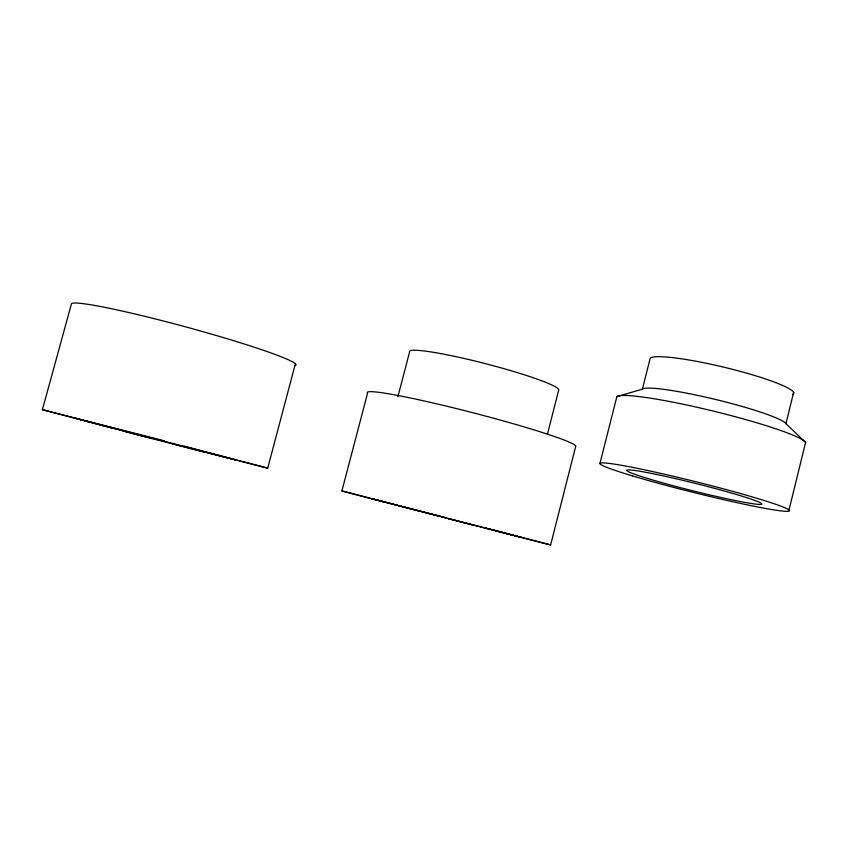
<?xml version="1.0" encoding="UTF-8"?>
<svg xmlns="http://www.w3.org/2000/svg" width="848" height="848" viewBox="0 0 848 848"><rect width="100%" height="100%" fill="white"/><g stroke="black" fill="none" stroke-linecap="round" stroke-linejoin="round"><path stroke-width="1.27" d="M172.091 443.684L267.703 468.191L295.401 363.697M788.947 510.199L805.6 442.455L785.926 423.724A74.105 7.759 13.6 0 0 715.034 399.344A74.105 7.759 13.6 0 0 642.402 389.126L616.856 396.684L600.034 463.114M785.926 423.724L793.654 392.391M642.402 389.126L650.193 358.248A74.02 9.148 13.5 0 1 732.534 369.346A74.02 9.148 13.5 0 1 792.488 394.585M398.465 505.768L550.638 544.935L575.644 446.62A107.664 6.795 14.5 0 0 471.128 412.287A107.664 6.795 14.5 0 0 367.576 393.154L341.892 490.96L411.386 509.065M547.469 434.038L558.662 390.197A77.051 7.197 14.5 0 0 484.399 363.389A77.051 7.197 14.5 0 0 409.584 352.005L397.871 396.832M151.983 438.48L42.4 409.69L71.391 304.019A116.409 7.812 15.2 0 1 192.676 328.801A116.409 7.812 15.2 0 1 294.913 365.658M341.892 490.96L550.638 544.935M42.4 409.69L164.544 440.886M208.226 452.98L236.772 460.157L183.931 446.09M498.454 531.548L521.096 537.293L483.784 527.509M203.88 452.005L122.896 431.028M444.522 517.333L371.286 498.56L383.508 501.804M448.083 518.626L473.449 525.177M113.59 428.463L75.101 418.181L267.703 468.064M616.856 396.684A97.382 9.423 13.7 0 1 712.193 410.824A97.382 9.423 13.7 0 1 805.6 442.455M632.417 475.876A97.626 5.48 14 0 0 787.474 511.312A97.626 5.48 14 0 0 663.56 474.021A97.626 5.48 14 0 0 632.417 475.876M650.628 479.385A69.674 3.911 14 0 0 760.635 504.412A69.674 3.911 14 0 0 670.916 477.572A69.674 3.911 14 0 0 650.628 479.385"/></g></svg>
